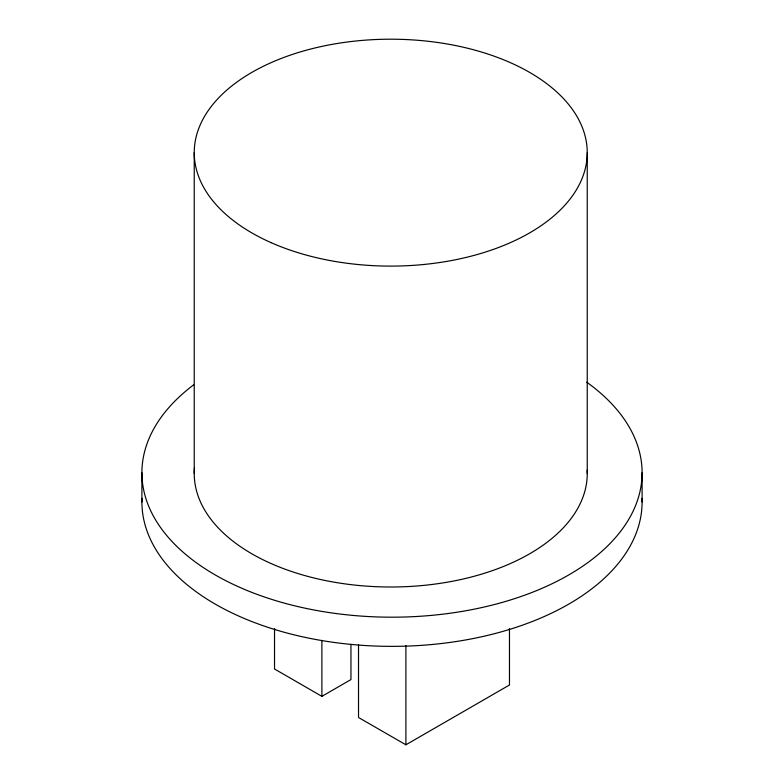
<?xml version="1.0" encoding="UTF-8"?>
<svg xmlns="http://www.w3.org/2000/svg" width="784" height="784" viewBox="0 0 784 784"><rect width="100%" height="100%" fill="white"/><g stroke="black" fill="none" stroke-linecap="round" stroke-linejoin="round"><path stroke-width="1.18" d="M274.527 628.601L274.527 668.997L321.891 696.349L350.948 679.571L350.948 644.321M358.523 644.566L358.523 717.497L405.896 744.8L509.473 685L509.473 628.69M642.096 472.791L642.096 501.966M587.245 152.655L587.245 473.546M405.896 645.653L405.896 744.8M321.891 640.43L321.891 696.349M194.236 152.655L194.236 473.546M141.904 472.791L141.904 501.966M642.018 498.428A250.096 144.393 0 0 1 392 646.359A250.096 144.393 0 0 1 141.982 498.428M587.157 470.126A196.51 113.455 0 0 1 388.756 586.991A196.51 113.455 0 0 1 194.481 467.832M586.746 382.2A250.096 144.393 0 0 1 563.863 577.69A250.096 144.393 0 0 1 224.498 580.023A250.096 144.393 0 0 1 193.589 384.895M271.117 242.658A196.51 113.455 0 0 0 585.56 167.462A196.51 113.455 0 0 0 315.54 47.834A196.51 113.455 0 0 0 271.117 242.658"/></g></svg>
